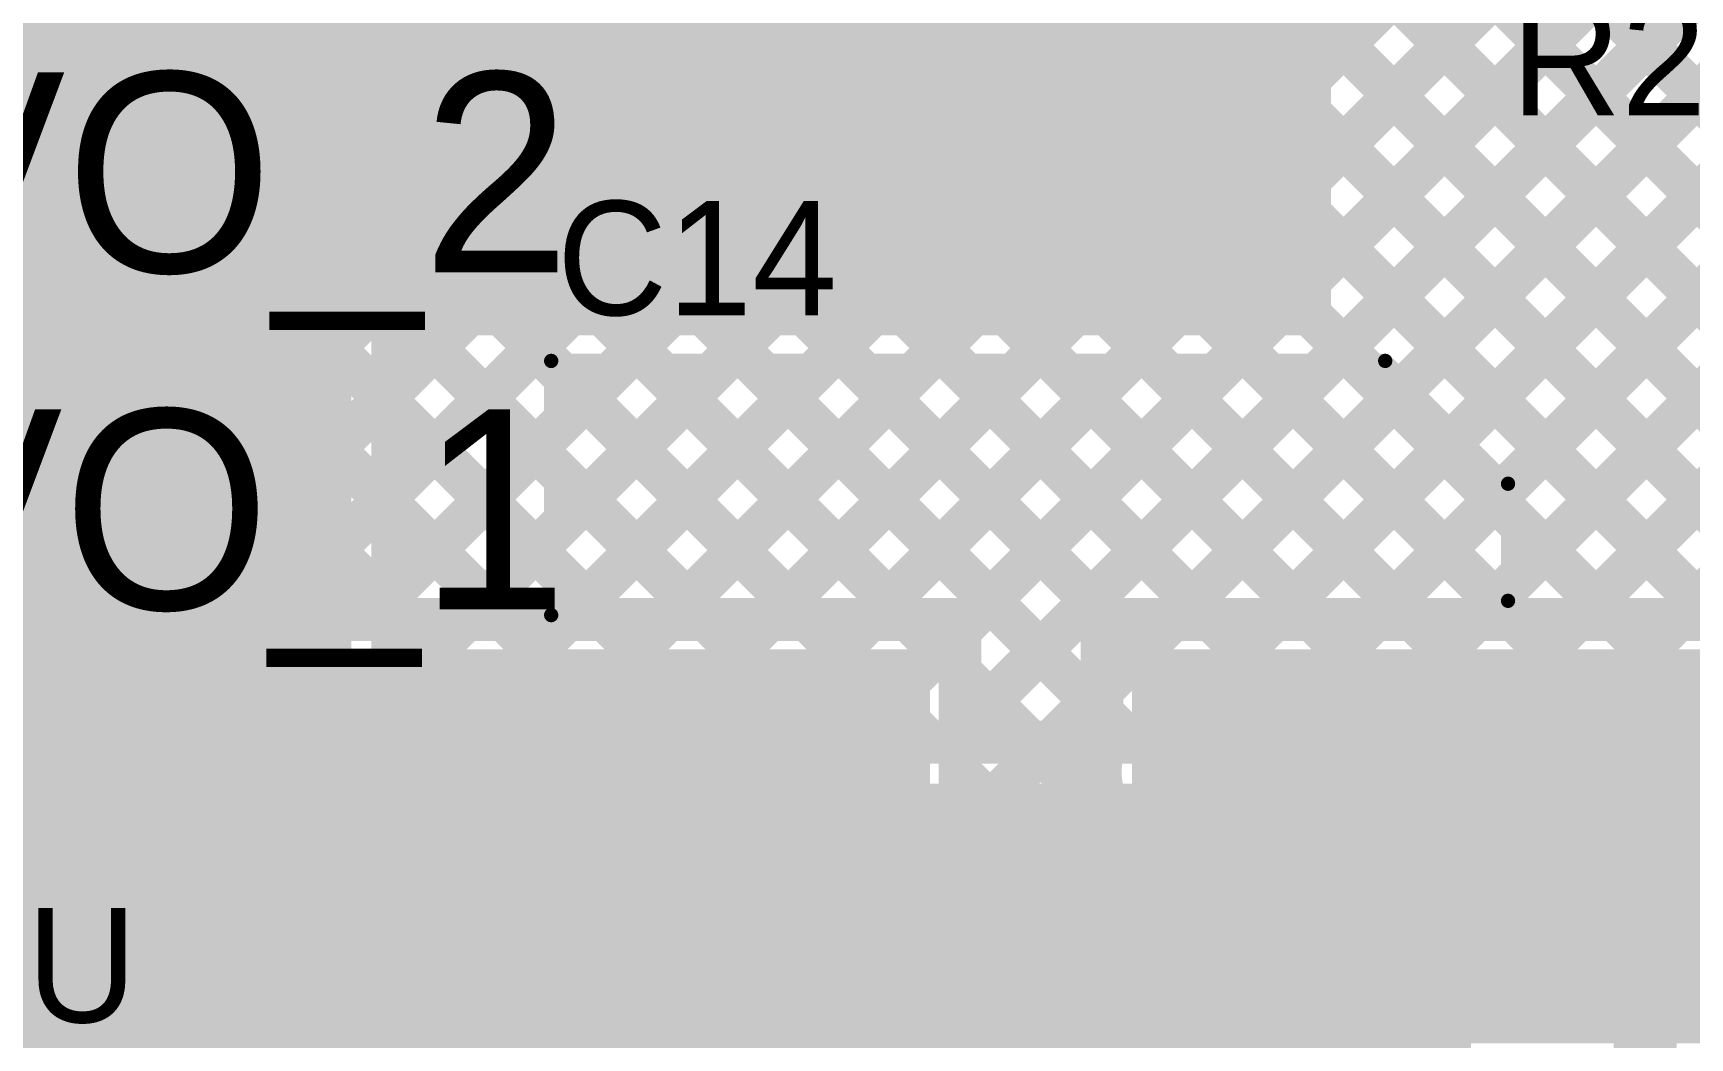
# Model space of a CAD drawing. Header units: millimetres. Extents: x 4.35 to 7.26, y 1.61 to 5.34.
# Drawn here: x 5.004 to 5.584, y 2.145 to 2.497 of the extents above; entities that cross this region are included whole.
import ezdxf

# ---------------------------------------------------------------- set-up
doc = ezdxf.new("R2010")
doc.units = ezdxf.units.MM
doc.header["$MEASUREMENT"] = 0
for name, color, linetype in [('BottomLayer', 5, 'Continuous'), ('BottomOverlay', 54, 'Continuous'), ('TopLayer', 1, 'Continuous'), ('TopOverlay', 2, 'Continuous'), ('TopPaste', 8, 'Continuous'), ('TopSolder', 216, 'Continuous')]:
    doc.layers.add(name, color=color, linetype=linetype)

# ---------------------------------------------------------------- blocks, each defined once
blk = doc.blocks.new('UWX1E101MCL1GB_85')
at = {"layer": 'TopLayer'}
for points in [[(-0.24803, 0.06496), (-0.24803, -0.06496), (-0.03937, 0.06496), (-0.03937, -0.06496)], [(0.03937, 0.06496), (0.03937, -0.06496), (0.24803, 0.06496), (0.24803, -0.06496)]]:
    blk.add_solid(points, dxfattribs=at)
at = {"layer": 'TopOverlay', "const_width": 0.005}
for points in [[(-0.124, 0.17), (-0.167, 0.127)], [(0.168, 0.17), (-0.124, 0.17)], [(0.168, 0.17), (0.168, 0.081)], [(-0.167, 0.127), (-0.167, 0.086)], [(-0.208, 0.098), (-0.208, 0.074)], [(-0.196, 0.086), (-0.22, 0.086)], [(0.168, -0.081), (0.168, -0.17)], [(-0.167, -0.086), (-0.167, -0.127)], [(-0.124, -0.17), (-0.167, -0.127)], [(0.168, -0.17), (-0.124, -0.17)]]:
    blk.add_lwpolyline(points, dxfattribs=at)
at = {"layer": 'TopOverlay', "const_width": 0.0025}
for points in [[(-0.12525, 0.17, 1), (-0.12275, 0.17, 1)], [(-0.12525, 0.17, 1), (-0.12275, 0.17, 1)], [(0.16675, 0.17, 1), (0.16925, 0.17, 1)], [(0.16675, 0.17, 1), (0.16925, 0.17, 1)], [(-0.16825, 0.127, 1), (-0.16575, 0.127, 1)], [(-0.16825, 0.127, 1), (-0.16575, 0.127, 1)], [(-0.20925, 0.098, 1), (-0.20675, 0.098, 1)], [(-0.22125, 0.086, 1), (-0.21875, 0.086, 1)], [(-0.19725, 0.086, 1), (-0.19475, 0.086, 1)], [(-0.16825, 0.086, 1), (-0.16575, 0.086, 1)], [(0.16675, 0.081, 1), (0.16925, 0.081, 1)], [(-0.20925, 0.074, 1), (-0.20675, 0.074, 1)], [(0.16675, -0.081, 1), (0.16925, -0.081, 1)], [(-0.16825, -0.086, 1), (-0.16575, -0.086, 1)], [(-0.16825, -0.127, 1), (-0.16575, -0.127, 1)], [(-0.16825, -0.127, 1), (-0.16575, -0.127, 1)], [(-0.12525, -0.17, 1), (-0.12275, -0.17, 1)], [(-0.12525, -0.17, 1), (-0.12275, -0.17, 1)], [(0.16675, -0.17, 1), (0.16925, -0.17, 1)], [(0.16675, -0.17, 1), (0.16925, -0.17, 1)]]:
    blk.add_lwpolyline(points, format="xyb", close=True, dxfattribs=at)
at = {"layer": 'TopPaste'}
for points in [[(-0.24803, 0.06496), (-0.24803, -0.06496), (-0.03937, 0.06496), (-0.03937, -0.06496)], [(0.03937, 0.06496), (0.03937, -0.06496), (0.24803, 0.06496), (0.24803, -0.06496)]]:
    blk.add_solid(points, dxfattribs=at)
at = {"layer": 'TopSolder'}
for points in [[(-0.25203, 0.06896), (-0.25203, -0.06896), (-0.03537, 0.06896), (-0.03537, -0.06896)], [(0.03537, 0.06896), (0.03537, -0.06896), (0.25203, 0.06896), (0.25203, -0.06896)]]:
    blk.add_solid(points, dxfattribs=at)

msp = doc.modelspace()

# ---------------------------------------------------------------- linework, layer by layer
at = {"layer": 'BottomLayer', "const_width": 0.015}
for points in [[(5.43048, 2.2485), (5.88282, 2.70084)], [(5.18299, 2.2485), (5.60999, 2.6755)], [(5.21835, 2.2485), (5.63335, 2.6635)], [(5.2537, 2.2485), (5.6687, 2.6635)], [(5.46584, 2.2485), (5.88282, 2.66549)], [(5.28906, 2.2485), (5.69778, 2.65722)], [(5.50119, 2.2485), (5.88282, 2.63013)], [(5.32441, 2.2485), (5.69778, 2.62187)], [(5.35977, 2.2485), (5.71513, 2.60386)], [(5.39512, 2.2485), (5.75049, 2.60386)], [(5.53655, 2.2485), (5.8895, 2.60145)], [(5.1295, 2.2485), (5.1295, 2.59291)], [(5.1295, 2.37178), (5.34122, 2.5835)], [(5.1295, 2.40714), (5.30586, 2.5835)], [(5.1295, 2.44249), (5.27051, 2.5835)], [(5.1295, 2.47785), (5.23515, 2.5835)], [(5.14764, 2.2485), (5.48264, 2.5835)], [(5.14764, 2.2485), (5.48264, 2.5835)], [(5.15932, 2.5835), (5.49432, 2.2485)], [(5.19467, 2.5835), (5.52967, 2.2485)], [(5.23003, 2.5835), (5.56503, 2.2485)], [(5.26538, 2.5835), (5.60038, 2.2485)], [(5.30074, 2.5835), (5.63574, 2.2485)], [(5.33609, 2.5835), (5.67109, 2.2485)], [(5.47752, 2.5835), (5.81252, 2.2485)], [(5.1295, 2.57796), (5.45896, 2.2485)], [(5.1295, 2.33643), (5.37007, 2.577)], [(5.1295, 2.26572), (5.44078, 2.577)], [(5.1295, 2.30107), (5.40543, 2.577)], [(5.37795, 2.577), (5.70645, 2.2485)], [(5.41331, 2.577), (5.7418, 2.2485)], [(5.44866, 2.577), (5.77716, 2.2485)], [(5.5719, 2.2485), (5.8966, 2.5732)], [(5.1295, 2.54261), (5.42361, 2.2485)], [(5.1295, 2.50725), (5.38825, 2.2485)], [(5.1295, 2.4719), (5.3529, 2.2485)], [(5.1295, 2.43654), (5.31754, 2.2485)], [(5.1295, 2.40119), (5.28219, 2.2485)], [(5.1295, 2.36583), (5.24683, 2.2485)], [(5.1295, 2.33048), (5.21148, 2.2485)], [(5.1295, 2.29512), (5.17612, 2.2485)], [(5.1295, 2.25976), (5.14076, 2.2485)], [(5.1295, 2.2485), (5.89074, 2.2485)]]:
    msp.add_lwpolyline(points, dxfattribs=at)
at = {"layer": 'BottomLayer', "const_width": 0.0075}
for points in [[(5.12575, 2.47785, 1), (5.13325, 2.47785, 1)], [(5.12575, 2.4719, 1), (5.13325, 2.4719, 1)], [(5.12575, 2.44249, 1), (5.13325, 2.44249, 1)], [(5.12575, 2.43654, 1), (5.13325, 2.43654, 1)], [(5.12575, 2.40714, 1), (5.13325, 2.40714, 1)], [(5.12575, 2.40119, 1), (5.13325, 2.40119, 1)], [(5.12575, 2.37178, 1), (5.13325, 2.37178, 1)], [(5.12575, 2.36583, 1), (5.13325, 2.36583, 1)], [(5.12575, 2.33643, 1), (5.13325, 2.33643, 1)], [(5.12575, 2.33048, 1), (5.13325, 2.33048, 1)], [(5.12575, 2.30107, 1), (5.13325, 2.30107, 1)], [(5.12575, 2.29512, 1), (5.13325, 2.29512, 1)], [(5.12575, 2.26572, 1), (5.13325, 2.26572, 1)], [(5.12575, 2.25976, 1), (5.13325, 2.25976, 1)], [(5.12575, 2.2485, 1), (5.13325, 2.2485, 1)], [(5.12575, 2.2485, 1), (5.13325, 2.2485, 1)], [(5.13701, 2.2485, 1), (5.14451, 2.2485, 1)], [(5.14389, 2.2485, 1), (5.15139, 2.2485, 1)], [(5.14389, 2.2485, 1), (5.15139, 2.2485, 1)], [(5.17237, 2.2485, 1), (5.17987, 2.2485, 1)], [(5.17924, 2.2485, 1), (5.18674, 2.2485, 1)], [(5.20773, 2.2485, 1), (5.21523, 2.2485, 1)], [(5.2146, 2.2485, 1), (5.2221, 2.2485, 1)], [(5.24308, 2.2485, 1), (5.25058, 2.2485, 1)], [(5.24995, 2.2485, 1), (5.25745, 2.2485, 1)], [(5.27844, 2.2485, 1), (5.28594, 2.2485, 1)], [(5.28531, 2.2485, 1), (5.29281, 2.2485, 1)], [(5.31379, 2.2485, 1), (5.32129, 2.2485, 1)], [(5.32066, 2.2485, 1), (5.32816, 2.2485, 1)], [(5.34915, 2.2485, 1), (5.35665, 2.2485, 1)], [(5.35602, 2.2485, 1), (5.36352, 2.2485, 1)], [(5.3845, 2.2485, 1), (5.392, 2.2485, 1)], [(5.39137, 2.2485, 1), (5.39887, 2.2485, 1)], [(5.41986, 2.2485, 1), (5.42736, 2.2485, 1)], [(5.42673, 2.2485, 1), (5.43423, 2.2485, 1)], [(5.45521, 2.2485, 1), (5.46271, 2.2485, 1)], [(5.46209, 2.2485, 1), (5.46959, 2.2485, 1)], [(5.49057, 2.2485, 1), (5.49807, 2.2485, 1)], [(5.49744, 2.2485, 1), (5.50494, 2.2485, 1)], [(5.52592, 2.2485, 1), (5.53342, 2.2485, 1)], [(5.5328, 2.2485, 1), (5.5403, 2.2485, 1)], [(5.56128, 2.2485, 1), (5.56878, 2.2485, 1)], [(5.56815, 2.2485, 1), (5.57565, 2.2485, 1)]]:
    msp.add_lwpolyline(points, format="xyb", close=True, dxfattribs=at)
at = {"layer": 'BottomLayer'}
for points in [[(4.989, 1.867), (5.115, 1.867), (4.989, 3.62), (5.115, 3.62)], [(5.011, 2.147), (5.983, 2.147), (5.011, 2.234), (5.983, 2.234)], [(5, 1.911), (5.507, 1.911), (5, 2.154), (5.507, 2.154)]]:
    msp.add_solid(points, dxfattribs=at)
at = {"layer": 'TopLayer'}
for points, const_width in [([(4.66989, 2.9315), (5.30994, 2.29146)], 0.015), ([(4.61741, 2.87792), (5.20387, 2.29146)], 0.015), ([(4.602, 2.85798), (5.16851, 2.29146)], 0.015), ([(4.68808, 2.73654), (5.13316, 2.29146)], 0.015), ([(4.68808, 2.70118), (5.0978, 2.29146)], 0.015), ([(4.94125, 2.6955), (5.37787, 2.25888)], 0.015), ([(4.97661, 2.6955), (5.38065, 2.29146)], 0.015), ([(5.01196, 2.6955), (5.416, 2.29146)], 0.015), ([(5.04732, 2.6955), (5.45136, 2.29146)], 0.015), ([(5.20628, 2.67796), (5.59278, 2.29146)], 0.015), ([(4.86018, 2.27924), (5.252, 2.67106)], 0.015), ([(4.89485, 2.67119), (5.27458, 2.29146)], 0.015), ([(4.68808, 2.66583), (5.09047, 2.26344)], 0.015), ([(4.87448, 2.65621), (5.23923, 2.29146)], 0.015), ([(4.79358, 2.28335), (5.15716, 2.64693)], 0.015), ([(5.20012, 2.64876), (5.55742, 2.29146)], 0.015), ([(4.68442, 2.63413), (5.09047, 2.22809)], 0.015), ([(4.82893, 2.28335), (5.1827, 2.63711)], 0.015), ([(4.88344, 2.26714), (5.252, 2.6357)], 0.015), ([(4.90103, 2.24938), (5.28415, 2.6325)], 0.015), ([(4.91332, 2.22631), (5.31951, 2.6325)], 0.015), ([(4.9185, 2.16078), (5.39022, 2.6325)], 0.015), ([(4.9185, 2.19614), (5.35486, 2.6325)], 0.015), ([(4.92265, 2.12958), (5.42557, 2.6325)], 0.015), ([(5.11989, 2.29146), (5.46093, 2.6325)], 0.015), ([(5.14083, 2.63734), (5.48671, 2.29146)], 0.015), ([(5.17681, 2.63672), (5.52207, 2.29146)], 0.015), ([(5.28709, 2.6325), (5.6781, 2.24149)], 0.015), ([(5.32245, 2.6325), (5.74495, 2.21)], 0.015), ([(5.3578, 2.6325), (5.78031, 2.21)], 0.015), ([(5.39316, 2.6325), (5.7375, 2.28816)], 0.015), ([(5.42852, 2.6325), (5.74242, 2.3186)], 0.015), ([(5.15524, 2.29146), (5.48738, 2.6236)], 0.015), ([(5.1906, 2.29146), (5.5055, 2.60636)], 0.015), ([(5.1906, 2.29146), (5.5055, 2.60636)], 0.015), ([(4.68776, 2.59544), (5.09047, 2.19273)], 0.015), ([(5.22595, 2.29146), (5.5055, 2.57101)], 0.015), ([(4.68238, 2.56546), (5.09047, 2.15737)], 0.015), ([(5.26131, 2.29146), (5.53685, 2.567)], 0.015), ([(5.29666, 2.29146), (5.5727, 2.5675)], 0.015), ([(5.32813, 2.28757), (5.60806, 2.5675)], 0.015), ([(5.32813, 2.25222), (5.64341, 2.5675)], 0.015), ([(4.66623, 2.54625), (5.48567, 1.72682)], 0.015), ([(5.40273, 2.29146), (5.6615, 2.55023)], 0.015), ([(5.43809, 2.29146), (5.6615, 2.51488)], 0.015), ([(4.69087, 2.48626), (5.45031, 1.72682)], 0.015), ([(5.47344, 2.29146), (5.66248, 2.4805)], 0.015), ([(5.5088, 2.29146), (5.69784, 2.4805)], 0.015), ([(5.54415, 2.29146), (5.73319, 2.4805)], 0.015), ([(5.57951, 2.29146), (5.76855, 2.4805)], 0.015), ([(5.09047, 2.29146), (5.32813, 2.29146)], 0.015), ([(5.09047, 2.2438), (5.09047, 2.29146)], 0.015), ([(5.32813, 2.13254), (5.32813, 2.29146)], 0.015), ([(5.37787, 2.29146), (5.61553, 2.29146)], 0.015), ([(5.37787, 2.2438), (5.37787, 2.29146)], 0.015), ([(5.32813, 2.27327), (5.37787, 2.22353)], 0.015), ([(5.32813, 2.21686), (5.37787, 2.2666)], 0.015), ([(4.95733, 2.1289), (5.09047, 2.26204)], 0.015), ([(5.1153, 2.238), (5.24, 2.238)], 0.022), ([(5.32813, 2.23791), (5.37787, 2.18817)], 0.015), ([(5.4027, 2.238), (5.522, 2.238)], 0.022), ([(5.09047, 2.13254), (5.09047, 2.2322)], 0.015), ([(5.37787, 2.13254), (5.37787, 2.2322)], 0.015), ([(4.91201, 2.22977), (5.01288, 2.1289)], 0.015), ([(4.99268, 2.1289), (5.09047, 2.22669)], 0.015), ([(5.32813, 2.18151), (5.37787, 2.23125)], 0.015), ([(5.268, 2.04497), (5.268, 2.21)], 0.022), ([(5.32813, 2.20256), (5.37787, 2.15282)], 0.015), ([(5.02696, 2.12782), (5.09047, 2.19133)], 0.015), ([(5.02696, 2.12782), (5.09047, 2.19133)], 0.015), ([(5.32813, 2.14615), (5.37787, 2.19589)], 0.015), ([(5.568, 2.08595), (5.568, 2.192)], 0.022), ([(5.32813, 2.1672), (5.47983, 2.0155)], 0.015), ([(5.2935, 2.07616), (5.37787, 2.16053)], 0.015), ([(5.04747, 2.11298), (5.09047, 2.15598)], 0.015)]:
    msp.add_lwpolyline(points, dxfattribs=dict(at, const_width=const_width))
for points, const_width in [([(5.08672, 2.29146, 1), (5.09422, 2.29146, 1)], 0.0075), ([(5.08672, 2.29146, 1), (5.09422, 2.29146, 1)], 0.0075), ([(5.09405, 2.29146, 1), (5.10155, 2.29146, 1)], 0.0075), ([(5.11614, 2.29146, 1), (5.12364, 2.29146, 1)], 0.0075), ([(5.12941, 2.29146, 1), (5.13691, 2.29146, 1)], 0.0075), ([(5.15149, 2.29146, 1), (5.15899, 2.29146, 1)], 0.0075), ([(5.16476, 2.29146, 1), (5.17226, 2.29146, 1)], 0.0075), ([(5.18685, 2.29146, 1), (5.19435, 2.29146, 1)], 0.0075), ([(5.18685, 2.29146, 1), (5.19435, 2.29146, 1)], 0.0075), ([(5.20012, 2.29146, 1), (5.20762, 2.29146, 1)], 0.0075), ([(5.2222, 2.29146, 1), (5.2297, 2.29146, 1)], 0.0075), ([(5.23548, 2.29146, 1), (5.24298, 2.29146, 1)], 0.0075), ([(5.25756, 2.29146, 1), (5.26506, 2.29146, 1)], 0.0075), ([(5.27083, 2.29146, 1), (5.27833, 2.29146, 1)], 0.0075), ([(5.29291, 2.29146, 1), (5.30041, 2.29146, 1)], 0.0075), ([(5.30619, 2.29146, 1), (5.31369, 2.29146, 1)], 0.0075), ([(5.32438, 2.29146, 1), (5.33188, 2.29146, 1)], 0.0075), ([(5.32438, 2.29146, 1), (5.33188, 2.29146, 1)], 0.0075), ([(5.37412, 2.29146, 1), (5.38162, 2.29146, 1)], 0.0075), ([(5.37412, 2.29146, 1), (5.38162, 2.29146, 1)], 0.0075), ([(5.3769, 2.29146, 1), (5.3844, 2.29146, 1)], 0.0075), ([(5.39898, 2.29146, 1), (5.40648, 2.29146, 1)], 0.0075), ([(5.41225, 2.29146, 1), (5.41975, 2.29146, 1)], 0.0075), ([(5.43434, 2.29146, 1), (5.44184, 2.29146, 1)], 0.0075), ([(5.44761, 2.29146, 1), (5.45511, 2.29146, 1)], 0.0075), ([(5.46969, 2.29146, 1), (5.47719, 2.29146, 1)], 0.0075), ([(5.48296, 2.29146, 1), (5.49046, 2.29146, 1)], 0.0075), ([(5.50505, 2.29146, 1), (5.51255, 2.29146, 1)], 0.0075), ([(5.51832, 2.29146, 1), (5.52582, 2.29146, 1)], 0.0075), ([(5.5404, 2.29146, 1), (5.5479, 2.29146, 1)], 0.0075), ([(5.55367, 2.29146, 1), (5.56117, 2.29146, 1)], 0.0075), ([(5.57576, 2.29146, 1), (5.58326, 2.29146, 1)], 0.0075), ([(5.32438, 2.28757, 1), (5.33188, 2.28757, 1)], 0.0075), ([(5.32438, 2.27327, 1), (5.33188, 2.27327, 1)], 0.0075), ([(5.37412, 2.2666, 1), (5.38162, 2.2666, 1)], 0.0075), ([(5.08672, 2.26344, 1), (5.09422, 2.26344, 1)], 0.0075), ([(5.08672, 2.26204, 1), (5.09422, 2.26204, 1)], 0.0075), ([(5.37412, 2.25888, 1), (5.38162, 2.25888, 1)], 0.0075), ([(5.32438, 2.25222, 1), (5.33188, 2.25222, 1)], 0.0075), ([(5.08672, 2.2438, 1), (5.09422, 2.2438, 1)], 0.0075), ([(5.08672, 2.2438, 1), (5.09422, 2.2438, 1)], 0.0075), ([(5.37412, 2.2438, 1), (5.38162, 2.2438, 1)], 0.0075), ([(5.37412, 2.2438, 1), (5.38162, 2.2438, 1)], 0.0075), ([(5.1098, 2.238, 1), (5.1208, 2.238, 1)], 0.011), ([(5.2345, 2.238, 1), (5.2455, 2.238, 1)], 0.011), ([(5.2345, 2.238, 1), (5.2455, 2.238, 1)], 0.011), ([(5.32438, 2.23791, 1), (5.33188, 2.23791, 1)], 0.0075), ([(5.3972, 2.238, 1), (5.4082, 2.238, 1)], 0.011), ([(5.5165, 2.238, 1), (5.5275, 2.238, 1)], 0.011), ([(5.5165, 2.238, 1), (5.5275, 2.238, 1)], 0.011), ([(5.08672, 2.2322, 1), (5.09422, 2.2322, 1)], 0.0075), ([(5.08672, 2.2322, 1), (5.09422, 2.2322, 1)], 0.0075), ([(5.37412, 2.2322, 1), (5.38162, 2.2322, 1)], 0.0075), ([(5.37412, 2.2322, 1), (5.38162, 2.2322, 1)], 0.0075), ([(5.08672, 2.22809, 1), (5.09422, 2.22809, 1)], 0.0075), ([(5.08672, 2.22669, 1), (5.09422, 2.22669, 1)], 0.0075), ([(5.37412, 2.23125, 1), (5.38162, 2.23125, 1)], 0.0075), ([(5.37412, 2.22353, 1), (5.38162, 2.22353, 1)], 0.0075), ([(5.32438, 2.21686, 1), (5.33188, 2.21686, 1)], 0.0075), ([(5.2625, 2.21, 1), (5.2735, 2.21, 1)], 0.011), ([(5.2625, 2.21, 1), (5.2735, 2.21, 1)], 0.011), ([(5.32438, 2.20256, 1), (5.33188, 2.20256, 1)], 0.0075), ([(5.08672, 2.19273, 1), (5.09422, 2.19273, 1)], 0.0075), ([(5.08672, 2.19133, 1), (5.09422, 2.19133, 1)], 0.0075), ([(5.08672, 2.19133, 1), (5.09422, 2.19133, 1)], 0.0075), ([(5.37412, 2.19589, 1), (5.38162, 2.19589, 1)], 0.0075), ([(5.5625, 2.192, 1), (5.5735, 2.192, 1)], 0.011), ([(5.5625, 2.192, 1), (5.5735, 2.192, 1)], 0.011), ([(5.37412, 2.18817, 1), (5.38162, 2.18817, 1)], 0.0075), ([(5.32438, 2.18151, 1), (5.33188, 2.18151, 1)], 0.0075), ([(5.32438, 2.1672, 1), (5.33188, 2.1672, 1)], 0.0075), ([(5.08672, 2.15737, 1), (5.09422, 2.15737, 1)], 0.0075), ([(5.37412, 2.16053, 1), (5.38162, 2.16053, 1)], 0.0075), ([(5.08672, 2.15598, 1), (5.09422, 2.15598, 1)], 0.0075), ([(5.37412, 2.15282, 1), (5.38162, 2.15282, 1)], 0.0075), ([(5.32438, 2.14615, 1), (5.33188, 2.14615, 1)], 0.0075)]:
    msp.add_lwpolyline(points, format="xyb", close=True, dxfattribs=dict(at, const_width=const_width))
for points, const_width in [([(5.09047, 2.2322, -0.115326), (5.09047, 2.2438)], 0.015), ([(5.37787, 2.2322, -0.115326), (5.37787, 2.2438)], 0.015), ([(5.24, 2.238, -0.414214), (5.268, 2.21)], 0.022), ([(5.522, 2.238, -0.414214), (5.568, 2.192)], 0.022)]:
    msp.add_lwpolyline(points, format="xyb", dxfattribs=dict(at, const_width=const_width))
for points in [[(5.207, 2.391), (5.458, 2.391), (5.207, 2.691), (5.458, 2.691)], [(4.587, 2.391), (5.272, 2.391), (4.587, 2.529), (5.272, 2.529)]]:
    msp.add_solid(points, dxfattribs=at)

# ---------------------------------------------------------------- block references
at = {"rotation": 180}
msp.add_blockref('UWX1E101MCL1GB_85', (5.353, 2.212), dxfattribs=at)

# ---------------------------------------------------------------- texts
at = {"layer": 'BottomOverlay', "text_generation_flag": 2}
msp.add_text('U7', height=0.04, dxfattribs=at).set_placement((5.04, 2.15042))
at = {"layer": 'TopOverlay'}
for s, p in [('R27', (5.521, 2.468)), ('C14', (5.187, 2.398))]:
    msp.add_text(s, height=0.04, dxfattribs=at).set_placement(p)
for s, p in [('SERVO_2', (4.76, 2.413)), ('SERVO_1', (4.759, 2.295))]:
    msp.add_text(s, height=0.07, rotation=360, dxfattribs=at).set_placement(p)

doc.saveas('drawing.dxf')
